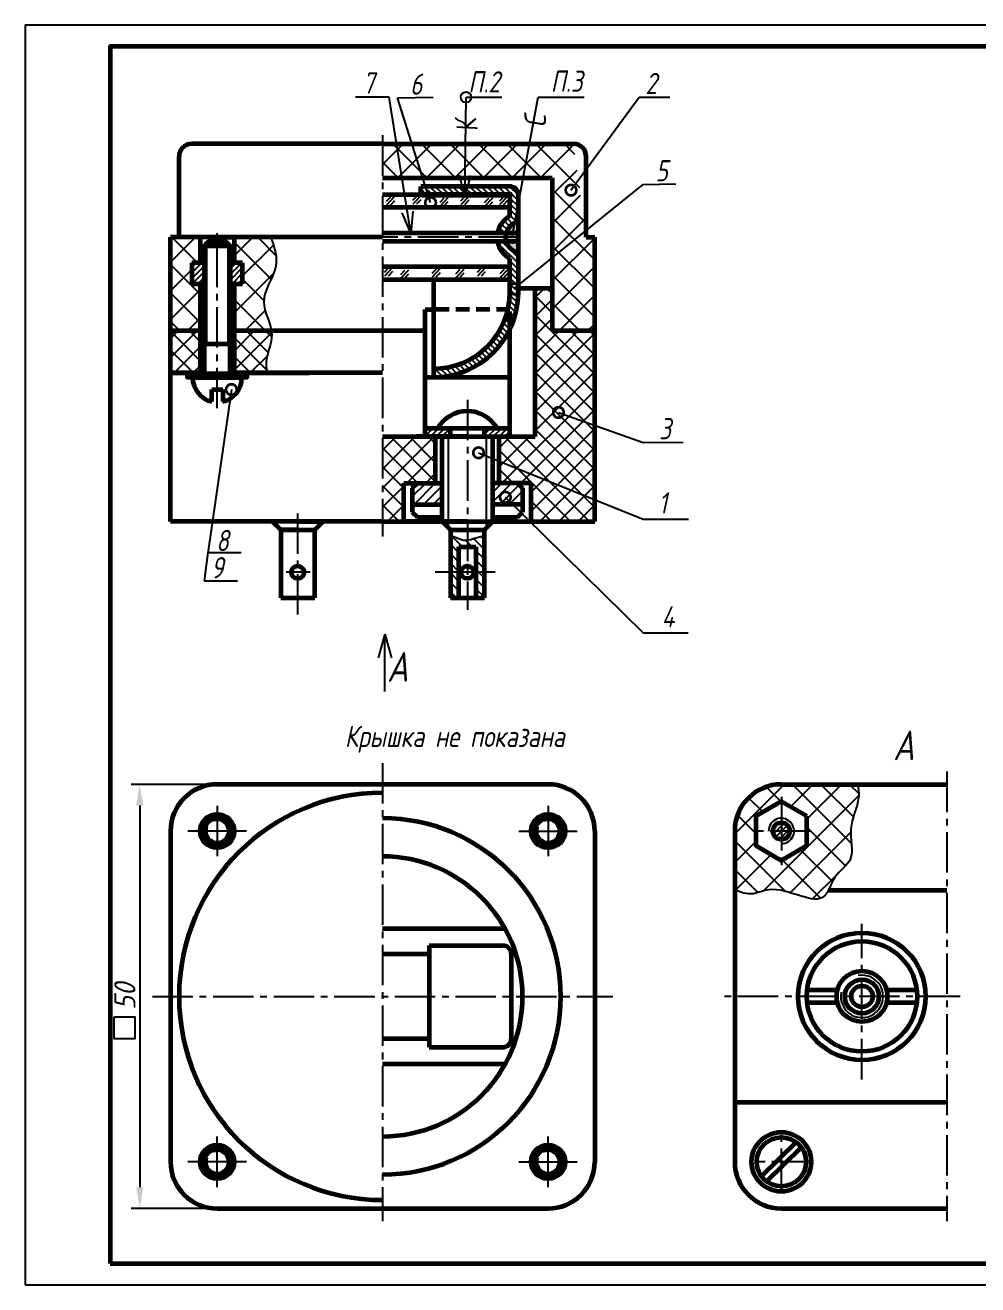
# Model space of a CAD drawing. Header units: millimetres. Extents: x 0 to 629, y 0 to 297.
# Drawn here: x 0 to 224.6, y 0 to 297 of the extents above; entities that cross this region are included whole.
import ezdxf

# ---------------------------------------------------------------- set-up
doc = ezdxf.new("R2010")
doc.units = ezdxf.units.MM
doc.header["$LTSCALE"] = 0.5
doc.linetypes.add('осевая2', pattern=[28.575000000000003, 19.05, -3.175, 3.175, -3.175])
doc.linetypes.add('штриховая2', pattern=[9.524999999999999, 6.35, -3.175])
doc.layers.get('0').update_dxf_attribs({"lineweight": 60})
doc.layers.get('Defpoints').update_dxf_attribs({"color": 5})
doc.layers.add('1-оси', color=1, linetype='осевая2')
doc.layers.add('3-размеры', color=6, linetype='Continuous')
doc.layers.add('4-текст', color=7, linetype='Continuous', true_color=0x00ad00)
doc.styles.get("Standard").update_dxf_attribs({"font": 'ISOCPEUI.TTF', "width": 0.9})
doc.dimstyles.get("Standard").update_dxf_attribs({"dimtxt": 5, "dimasz": 5, "dimexe": 2, "dimexo": 0, "dimgap": 1.5, "dimtad": 1, "dimdec": 0, "dimzin": 0, "dimtxsty": 'Standard', "dimcen": 5, "dimadec": 0, "dimazin": 0, "dimtfac": 1, "dimtdec": 0, "dimtofl": 0, "dimtmove": 0, "dimatfit": 3, "dimldrblk": 'DOTSMALL', "dimfxl": 1, "dimtolj": 1, "dimtzin": 0, "dimarcsym": 0})
doc.dimstyles.new('Standart', dxfattribs={"dimtxt": 5, "dimasz": 5, "dimexe": 2, "dimexo": 0, "dimgap": 1, "dimtad": 1, "dimtoh": 1, "dimdec": 0, "dimtxsty": 'Standard', "dimcen": 2.5, "dimadec": 0, "dimazin": 0, "dimtfac": 1, "dimtdec": 0, "dimtmove": 0, "dimatfit": 3, "dimldrblk": 'DOTSMALL', "dimfxl": 1, "dimarcsym": 0})
pattern_1 = [(45, (-157.9397581318877, -4.987303009084826), (-3.367596045400932, 3.367596045400933), []), (135, (-157.9397581318877, -4.987303009084826), (-3.367596045400933, -3.367596045400932), [])]
pattern_2 = [(45, (-157.9397581318877, -4.987303009084826), (-2.245064030267288, 2.245064030267288), []), (135, (-157.9397581318877, -4.987303009084826), (-2.245064030267288, -2.245064030267288), [])]
pattern_3 = [(135, (-157.9397581318877, -4.987303009084826), (-1.122532015133644, -1.122532015133644), [])]

# ---------------------------------------------------------------- blocks, each defined once
blk = doc.blocks.new('_DotSmall')
at = {"color": 0, "linetype": 'ByBlock', "const_width": 0.5}
blk.add_lwpolyline([(-0.0625, 0, 1), (0.0625, 0, 1)], format="xyb", close=True, dxfattribs=at)
blk = doc.blocks.new('*D13')
at = {"layer": '3-размеры', "color": 0, "lineweight": -2, "transparency": 16777216}
for p, q in [((84, 118), (25.00000000000002, 118)), ((27.00000000000002, 113), (27, 23.00000000000001)), ((85, 18), (25, 18.00000000000001))]:
    blk.add_line(p, q, dxfattribs=at)
at = {"layer": '3-размеры', "color": 0, "transparency": 16777216}
for points in [[(26.16666666666669, 113), (27.83333333333335, 113), (27.00000000000002, 118)], [(26.16666666666667, 23.00000000000001), (27.83333333333333, 23.00000000000001), (27, 18.00000000000001)]]:
    blk.add_solid(points, dxfattribs=at)
at = {"layer": 'Defpoints', "color": 0, "transparency": 16777216}
for p in [(84, 118), (27, 18.00000000000001), (85, 18)]:
    blk.add_point(p, dxfattribs=at)
at = {"layer": '3-размеры', "color": 0, "transparency": 16777216, "insert": (23.5, 68), "char_height": 5, "attachment_point": 5, "rotation": 90}
blk.add_mtext('50', dxfattribs=at)

msp = doc.modelspace()

# ---------------------------------------------------------------- hatches: boundary and pattern name
at = {"lineweight": -3}
h = msp.add_hatch(dxfattribs=at)
h.set_pattern_fill('ANSI37', scale=1.5, style=0)
h.set_pattern_definition(pattern_1)
edge = h.paths.add_edge_path()
edge.add_line((84.2584544682336, 269.000000225712), (129.2584544682335, 269.000000225712))
edge.add_arc((129.2584544682335, 266.0034271734831), 3, 0, 90)
edge.add_line((132.2584544682335, 247.000000225712), (132.2584544682335, 266.0034271734831))
edge.add_line((132.2584544682335, 247.000000225712), (134.2584544682336, 247.000000225712))
edge.add_line((134.2584544682336, 225.000000225712), (134.2584544682336, 247.000000225712))
edge.add_line((124.2584544682335, 225.000000225712), (134.2584544682336, 225.000000225712))
edge.add_line((124.2584544682335, 261.000000225712), (124.2584544682335, 225.0000002257121))
edge.add_line((84.2584544682336, 261.000000225712), (124.2584544682335, 261.000000225712))
edge.add_line((84.25845446823357, 269.000000225712), (84.2584544682336, 261.000000225712))
h = msp.add_hatch(dxfattribs=at)
h.set_pattern_fill('ANSI31', scale=0.3, angle=90, style=0)
h.set_pattern_definition([(135, (-157.9397581318877, -4.987303009084826), (-0.6735192090801865, -0.6735192090801864), [])])
h.paths.add_polyline_path([(106.0496750899318, 259.000000225712), (93.25845446823348, 259.000000225712), (93.25845446823348, 257.000000225712), (105.3601346355082, 257.000000225712)])
h.paths.add_polyline_path([(114.2584544682335, 259.000000225712), (106.0496750899318, 259.000000225712), (105.3601346355082, 257.0000002257121), (114.2584544682335, 257.000000225712), (114.2584544682335, 255.000000225712), (114.2584544682335, 252.000000225712, 0.2297804398476635), (111.347387624673, 248.000000225712), (113.3974527201474, 248.000000225712, -0.285318428726517), (116.2584544682335, 250.605551501176), (116.2584544682335, 257.000000225712, 0.4142135623730951)])
h.paths.add_polyline_path([(113.3974527201474, 246.000000225712), (111.347387624673, 246.000000225712, 0.2297804398476636), (114.2584544682335, 242.000000225712), (114.2584544682335, 234.000000225712, -0.05608195843392472), (113.8083832430178, 230.000000225712), (114.2584544682335, 230.000000225712), (114.2584544682335, 226.2822023386306), (114.2584544682335, 225.2822023386307, 0.1132370114589044), (116.2584544682335, 234.0000002257119), (116.2584544682335, 243.3944489502479, -0.2853184287265245)])
h.paths.add_polyline_path([(114.2584544682335, 225.2822023386306), (114.2584544682335, 226.2822023386306), (114.2584544682335, 230.000000225712), (113.8083832430178, 230.000000225712, -0.3500011104185299), (96.25845446823348, 216.000000225712), (96.25845446823348, 214.000000225712, 0.2874919409686591)])
h = msp.add_hatch(dxfattribs=at)
h.set_pattern_fill('ANSI37', color=0, scale=1.5, style=0)
h.set_pattern_definition(pattern_1)
edge = h.paths.add_edge_path()
edge.add_spline(control_points=[(58.04142264403214, 225.000000225712), (57.65760207633375, 227.2876269854914), (54.48446198666193, 232.3345613793558), (60.23836865603485, 239.4795169801937), (58.88764075113693, 244.5944688419228), (57.83553225884603, 247.0000002257095)], knot_values=[4.175965240039044, 4.175965240039044, 4.175965240039044, 4.175965240039044, 11.1904886964674, 19.68030908071485, 27.14771864492691, 27.14771864492691, 27.14771864492691, 27.14771864492691], degree=3, periodic=0)
edge.add_line((57.83553225884495, 247.000000225712), (49.25845446823359, 247.0000002257121))
edge.add_line((49.25845446823359, 247.0000002257121), (49.25845446823357, 241.000000225712))
edge.add_line((49.25845446823357, 241.000000225712), (51.25845446823357, 241.000000225712))
edge.add_line((51.25845446823357, 241.000000225712), (51.25845446823362, 236.000000225712))
edge.add_line((51.25845446823362, 236.000000225712), (49.25845446823357, 236.000000225712))
edge.add_line((49.25845446823357, 236.000000225712), (49.25845446823359, 225.000000225712))
edge.add_line((49.25845446823359, 225.000000225712), (58.04142264403211, 225.000000225712))
h.paths.add_polyline_path([(41.25845446823359, 236.000000225712), (39.25845446823359, 236.000000225712), (39.25845446823359, 237.000000225712), (39.25845446823359, 241.000000225712), (41.25845446823359, 241.000000225712), (41.25845446823362, 247.0000002257121), (34.25845446823359, 247.000000225712), (34.25845446823359, 245.000000225712), (34.25845446823362, 225.000000225712), (41.25845446823359, 225.000000225712)])
h = msp.add_hatch(dxfattribs=at)
h.set_pattern_fill('ANSI37', style=0)
h.set_pattern_definition(pattern_2)
h.paths.add_polyline_path([(134.2584544682337, 225.000000225712), (124.2584544682336, 225.0000002257121), (124.2584544682337, 235.000000225712), (120.2584544682336, 235.000000225712), (120.2584544682335, 200.000000225712), (111.7584544682336, 200.000000225712), (111.7584544682336, 189.0000002257121), (119.2584544682336, 189.000000225712), (119.2584544682336, 180.000000225712), (134.2584544682336, 180.000000225712)])
h.paths.add_polyline_path([(96.7584544682336, 200.000000225712), (92.2584544682336, 200.000000225712), (84.25845446823357, 200.000000225712), (84.2584544682336, 180.0000002257121), (89.2584544682336, 180.0000002257121), (89.2584544682336, 189.000000225712), (96.75845446823354, 189.0000002257121)])
h = msp.add_hatch(dxfattribs=at)
h.set_pattern_fill('ANSI37', color=0, style=0)
h.set_pattern_definition(pattern_2)
edge = h.paths.add_edge_path()
edge.add_spline(control_points=[(57.04067367348426, 215.0000002257121), (56.82539127739159, 216.0227097030859), (56.57009376830695, 219.0158733655852), (58.32910374171132, 222.3505004622881), (58.09803427050167, 224.662586646229), (58.04142264403214, 225.000000225712)], knot_values=[27.1477186449269, 27.1477186449269, 27.1477186449269, 27.1477186449269, 30.29071812175319, 36.34367940222371, 37.37828675575419, 37.37828675575419, 37.37828675575419, 37.37828675575419], degree=3, periodic=0)
edge.add_line((58.04142264403211, 225.000000225712), (49.25845446823359, 225.000000225712))
edge.add_line((49.25845446823359, 225.000000225712), (49.25845446823357, 215.0000002257121))
edge.add_line((49.25845446823357, 215.0000002257121), (57.04067367348426, 215.0000002257121))
h.paths.add_polyline_path([(41.25845446823362, 225.000000225712), (34.25845446823359, 225.000000225712), (34.25845446823357, 215.000000225712), (41.25845446823359, 215.000000225712)])
h = msp.add_hatch(dxfattribs=at)
h.set_pattern_fill('ANSI31', scale=0.3, style=0)
h.set_pattern_definition([(45, (-157.9397581318877, -4.987303009084826), (-0.6735192090801864, 0.6735192090801865), [])])
h.paths.add_polyline_path([(114.2584544682335, 202.0000002257121), (108.2584544682336, 202.0000002257121), (108.2584544682337, 200.000000225712), (114.2584544682335, 200.000000225712)])
h.paths.add_polyline_path([(100.2584544682337, 202.0000002257121), (94.2584544682336, 202.000000225712), (94.2584544682336, 200.000000225712), (100.2584544682336, 200.000000225712)])
h = msp.add_hatch(dxfattribs=at)
h.set_pattern_fill('ANSI31', scale=0.5, style=0)
h.set_pattern_definition([(45, (-157.9397581318877, -4.987303009084826), (-1.122532015133644, 1.122532015133644), [])])
h.paths.add_polyline_path([(98.25845446823354, 189.000000225712), (92.45845446823353, 189.000000225712), (91.25845446823354, 187.800000225712), (91.2584544682336, 184.000000225712), (98.2584544682336, 184.0000002257121)])
h.paths.add_polyline_path([(117.2584544682335, 187.800000225712), (116.0584544682335, 189.0000002257121), (110.2584544682336, 189.0000002257121), (110.2584544682336, 184.000000225712), (117.2584544682336, 184.000000225712)])
h = msp.add_hatch(dxfattribs=at)
h.set_pattern_fill('ANSI31', scale=0.5, angle=90, style=0)
h.set_pattern_definition(pattern_3)
edge = h.paths.add_edge_path()
edge.add_spline(control_points=[(104.2584544682337, 175.6006352778587), (103.9438191373418, 175.5620849679149), (102.7467629088679, 175.5463501158685), (101.4393843890246, 176.3950937587727), (100.4160539688362, 176.5801871269845), (100.2584544682273, 176.5985353081603)], knot_values=[5.223600800969262, 5.223600800969262, 5.223600800969262, 5.223600800969262, 6.193863201195674, 8.939320215502015, 9.437739275130674, 9.437739275130674, 9.437739275130674, 9.437739275130674], degree=3, periodic=0)
edge.add_line((100.2584544682336, 176.5985353081595), (100.2584544682336, 168.000000225712))
edge.add_line((100.2584544682336, 168.000000225712), (102.2584544682336, 168.000000225712))
edge.add_line((102.2584544682336, 168.000000225712), (102.2584544682336, 174.000000225712))
edge.add_line((102.2584544682336, 174.000000225712), (104.2584544682335, 174.000000225712))
edge.add_line((104.2584544682335, 174.000000225712), (104.2584544682335, 175.6006352778586))
edge = h.paths.add_edge_path()
edge.add_spline(control_points=[(108.2584544682342, 176.6011937054039), (108.1679353639012, 176.5958887081289), (106.8435951812544, 176.4787200715656), (105.4889406240689, 175.751399092445), (104.2584544682337, 175.6006352778587)], knot_values=[9.437739275130674, 9.437739275130674, 9.437739275130674, 9.437739275130674, 9.716570113036195, 13.51110408232078, 13.51110408232078, 13.51110408232078, 13.51110408232078], degree=3, periodic=0)
edge.add_line((104.2584544682335, 175.6006352778586), (104.2584544682336, 174.000000225712))
edge.add_line((104.2584544682336, 174.000000225712), (106.2584544682336, 174.000000225712))
edge.add_line((106.2584544682336, 174.000000225712), (106.2584544682336, 168.000000225712))
edge.add_line((106.2584544682336, 168.000000225712), (108.2584544682336, 168.000000225712))
edge.add_line((108.2584544682336, 168.000000225712), (108.2584544682336, 176.6011937054038))
h = msp.add_hatch(dxfattribs=at)
h.set_pattern_fill('ANSI31', scale=0.5, angle=90, style=0)
h.set_pattern_definition(pattern_3)
h.paths.add_polyline_path([(102.2584544682336, 168.000000225712), (100.2584544682336, 168.000000225712), (100.2584544682336, 162.000000225712), (102.2584544682336, 162.000000225712)])
h.paths.add_polyline_path([(108.2584544682336, 168.000000225712), (106.2584544682337, 168.000000225712), (106.2584544682336, 162.000000225712), (108.2584544682336, 162.000000225712)])
h = msp.add_hatch(dxfattribs=at)
h.set_pattern_fill('ANSI37', scale=1.5, style=0)
h.set_pattern_definition([(45, (-166.9588412700591, -5.651184073511104), (-3.367596045400932, 3.367596045400933), []), (135, (-166.9588412700591, -5.651184073511104), (-3.367596045400933, -3.367596045400932), [])])
h.paths.add_polyline_path([(184.2524686667102, 110.471764543999), (178.2524686667102, 113.9358661591367), (172.2524686667102, 110.471764543999), (172.2524686667102, 103.5435613137235), (178.2524686667102, 100.0794596985857), (184.2524686667102, 103.5435613137235)], flags=16)
edge = h.paths.add_edge_path()
edge.add_line((178.2584544682337, 118.000000225712), (196.1940880426899, 118.000000225712))
edge.add_spline(control_points=[(196.1940880426899, 118.000000225712), (196.4479582690367, 116.9537877076946), (196.8305292473177, 113.4935353557103), (193.4891751062155, 107.8975267234648), (196.0817777010322, 100.1681985173079), (190.3744215583666, 96.77331664099012), (188.2446573204422, 87.45804618126635), (178.1585423157553, 95.0739749141498), (171.2577988569797, 91.62348338556262), (168.6716254862617, 92.43824469800666), (167.2584544682337, 93.26208151682334)], knot_values=[5.857336772170019, 5.857336772170019, 5.857336772170019, 5.857336772170019, 9.128865738209871, 16.73512576677367, 23.947392838753, 29.43297473047498, 34.48801111774178, 47.69821392360107, 51.55667638346797, 56.39887476141324, 56.39887476141324, 56.39887476141324, 56.39887476141324], degree=3, periodic=0)
edge.add_line((167.2584544682337, 93.26208151682333), (167.2584544682337, 107.000000225712))
edge.add_arc((178.2584544682337, 107.000000225712), 11, 90, 180, ccw=False)
at = {"layer": '1-оси'}
h = msp.add_hatch(dxfattribs=at)
h.set_pattern_fill('ANSI31', color=0, scale=0.3)
h.set_pattern_definition([(45, (0, 0), (-0.6735192090801865, 0.6735192090801866), [])])
h.paths.add_polyline_path([(42.25845446823359, 241.000000225712), (39.25845446823359, 241.000000225712), (39.25845446823359, 237.000000225712), (39.25845446823359, 236.000000225712), (42.25845446823359, 236.000000225712)])
h.paths.add_polyline_path([(51.25845446823359, 241.000000225712), (48.29444257430707, 241.000000225712), (48.29003059487521, 236.000000225712), (51.25845446823359, 236.000000225712)])
h = msp.add_hatch(dxfattribs=at)
h.set_pattern_fill('ANSI31', color=0, scale=0.3)
h.set_pattern_definition([(45, (0, 0), (-0.6735192090801864, 0.6735192090801865), [])])
edge = h.paths.add_edge_path()
edge.add_arc((178.2569579917571, 106.9963907736284), 2, 0, 360)
at = {"layer": '4-текст'}
h = msp.add_hatch(color=0, dxfattribs=at)
h.dxf.hatch_style = 1
h.paths.add_polyline_path([(114.2584544682335, 256.500000225712), (114.2584544682335, 257.500000225712), (93.16067704310139, 257.500000225712), (93.16067704310139, 256.500000225712)])
h = msp.add_hatch(color=0, dxfattribs=at)
h.dxf.hatch_style = 1
h.paths.add_polyline_path([(116.2584544682335, 250.605551501176, 0.285318428726511), (113.3974527201475, 248.000000225712), (116.2584544682335, 248.000000225712)])
h.paths.add_polyline_path([(116.2584544682335, 248.000000225712), (113.3974527201475, 248.000000225712, 0.06916664045978324), (113.2584544682336, 247.000000225712), (116.2584544682335, 247.000000225712)])
h.paths.add_polyline_path([(116.2584544682335, 247.000000225712), (113.2584544682336, 247.000000225712, 0.06916664045978294), (113.3974527201474, 246.000000225712), (116.2584544682335, 246.000000225712)])
h.paths.add_polyline_path([(116.2584544682335, 246.000000225712), (113.3974527201474, 246.000000225712, 0.285318428726524), (116.2584544682335, 243.3944489502479)])

# ---------------------------------------------------------------- linework, layer by layer
at = {"color": 7, "linetype": 'осевая2', "lineweight": -3}
for p, q in [((84.25845446823357, 271.0438770098235), (84.25845446823357, 176.418259533842)), ((116.4103501719676, 247.000000225712), (72.31664514972135, 247.000000225712)), ((104.2584544682335, 208.6916394842357), (104.2584544682335, 159.14868987588)), ((64.2584544682336, 158.0527456134787), (64.2584544682336, 183.1218037923265)), ((84.2584544682336, 123.000000225712), (84.2584544682336, 15.00000022571203)), ((217.2584544682336, 121.000000225712), (217.2584544682337, 15.00000022571203)), ((178.2584544682337, 115.0711105514465), (178.2584544682337, 98.92888989997755)), ((185.1508091068226, 107.000000225712), (171.3660998296447, 107.000000225712)), ((197.2584544682337, 48.43337353836432), (197.2584544682337, 85.12163499961434)), ((29.99999996058978, 68.00000022571203), (138.5169089758774, 68.00000022571203)), ((220.3965054484316, 68.00000022571203), (163.945559489889, 68.00000022571203))]:
    msp.add_line(p, q, dxfattribs=at)
at = {"color": 7, "lineweight": 60}
for p, q in [((84.2584544682336, 269.000000225712), (39.25845446823359, 269.000000225712)), ((84.2584544682336, 269.000000225712), (129.2584544682335, 269.000000225712)), ((132.2584544682335, 247.000000225712), (132.2584544682335, 266.0034271734831)), ((84.2584544682336, 261.000000225712), (124.2584544682335, 261.000000225712)), ((114.2584544682335, 259.000000225712), (93.25845446823348, 259.000000225712)), ((93.25845446823354, 257.000000225712), (93.25845446823348, 259.000000225712)), ((124.2584544682335, 261.000000225712), (124.2584544682335, 225.0000002257121)), ((114.2584544682335, 257.000000225712), (84.2584544682336, 257.000000225712)), ((114.2584544682335, 257.000000225712), (114.2584544682335, 255.000000225712)), ((114.2584544682335, 252.000000225712), (114.2584544682335, 255.7309472501462)), ((116.2584544682335, 247.000000225712), (116.2584544682335, 257.000000225712)), ((114.2584544682335, 254.000000225712), (84.2584544682336, 254.000000225712)), ((116.2584544682335, 249.2360682032118), (116.2584544682335, 255.1336002709565)), ((116.2584544682335, 248.000000225712), (84.2584544682336, 248.000000225712)), ((116.2584544682335, 234.000000225712), (116.2584544682335, 247.000000225712)), ((132.2584544682335, 247.000000225712), (134.2584544682336, 247.000000225712)), ((134.2584544682336, 225.000000225712), (134.2584544682336, 247.000000225712)), ((116.2584544682335, 246.000000225712), (84.2584544682336, 246.000000225712)), ((114.2584544682335, 234.000000225712), (114.2584544682335, 242.000000225712)), ((114.2584544682335, 240.000000225712), (84.2584544682336, 240.000000225712)), ((84.2584544682336, 237.000000225712), (114.2584544682335, 237.000000225712)), ((96.25845446823354, 237.000000225712), (96.25845446823348, 214.000000225712)), ((116.2584544682336, 235.000000225712), (124.2584544682335, 235.000000225712)), ((120.2584544682335, 200.000000225712), (120.2584544682335, 235.000000225712)), ((94.2584544682336, 200.0000002257121), (94.2584544682336, 230.000000225712)), ((94.2584544682336, 230.000000225712), (96.25845446823354, 230.000000225712)), ((114.2584544682335, 200.0000002257121), (114.2584544682335, 226.2822023386306)), ((124.2584544682335, 225.000000225712), (134.2584544682336, 225.000000225712)), ((134.2584544682336, 180.000000225712), (134.2584544682336, 225.0000002257121)), ((94.2584544682336, 214.000000225712), (114.2584544682335, 214.000000225712)), ((94.2584544682336, 202.000000225712), (114.2584544682335, 202.0000002257121)), ((100.2584544682336, 200.000000225712), (100.2584544682336, 202.000000225712)), ((108.2584544682336, 200.000000225712), (108.2584544682336, 202.000000225712)), ((84.2584544682336, 200.000000225712), (120.2584544682335, 200.0000002257121)), ((84.2584544682336, 200.000000225712), (104.2584544682336, 200.000000225712)), ((104.2584544682336, 200.000000225712), (92.2584544682336, 200.000000225712)), ((96.75845446823348, 189.000000225712), (96.7584544682336, 200.000000225712)), ((98.2584544682336, 180.000000225712), (98.2584544682336, 200.000000225712)), ((110.2584544682336, 180.000000225712), (110.2584544682336, 200.000000225712)), ((111.7584544682336, 189.000000225712), (111.7584544682336, 200.000000225712)), ((89.2584544682336, 180.000000225712), (89.2584544682336, 189.000000225712)), ((89.2584544682336, 189.000000225712), (98.2584544682336, 189.000000225712)), ((91.25845446823354, 187.800000225712), (92.45845446823353, 189.000000225712)), ((91.25845446823354, 187.800000225712), (91.2584544682336, 182.200000225712)), ((119.2584544682336, 189.000000225712), (110.2584544682336, 189.000000225712)), ((116.0584544682335, 189.000000225712), (117.2584544682335, 187.800000225712)), ((117.2584544682335, 187.800000225712), (117.2584544682336, 182.200000225712)), ((119.2584544682336, 180.000000225712), (119.2584544682336, 189.000000225712)), ((91.2584544682336, 184.000000225712), (98.2584544682336, 184.000000225712)), ((91.2584544682336, 182.200000225712), (92.45845446823353, 181.000000225712)), ((117.2584544682336, 184.000000225712), (110.2584544682336, 184.000000225712)), ((116.0584544682336, 181.000000225712), (117.2584544682336, 182.200000225712)), ((84.2584544682336, 180.000000225712), (34.25845446823359, 180.000000225712)), ((64.2584544682336, 180.000000225712), (58.25845446823359, 180.000000225712)), ((60.25845446823337, 178.0000002257122), (58.25845446823354, 180.0000002257124)), ((64.2584544682336, 180.000000225712), (70.2584544682336, 180.000000225712)), ((68.25845446823365, 178.000000225712), (70.2584544682336, 180.000000225712)), ((84.2584544682336, 180.000000225712), (134.2584544682336, 180.000000225712)), ((104.2584544682336, 180.000000225712), (89.2584544682336, 180.000000225712)), ((92.45845446823353, 181.000000225712), (98.2584544682336, 181.000000225712)), ((104.2584544682336, 180.000000225712), (98.2584544682336, 180.000000225712)), ((100.2584544682334, 178.0000002257122), (98.25845446823354, 180.0000002257124)), ((108.2584544682337, 178.000000225712), (110.2584544682336, 180.000000225712)), ((110.2584544682335, 181.000000225712), (116.0584544682336, 181.000000225712)), ((60.25845446823359, 178.000000225712), (68.25845446823365, 178.000000225712)), ((64.2584544682336, 178.000000225712), (60.25845446823359, 178.000000225712)), ((60.25845446823359, 178.000000225712), (60.25845446823359, 162.000000225712)), ((68.2584544682336, 162.000000225712), (68.2584544682336, 178.000000225712)), ((100.2584544682336, 178.000000225712), (108.2584544682337, 178.000000225712)), ((100.2584544682336, 178.000000225712), (100.2584544682336, 162.000000225712)), ((108.2584544682336, 162.000000225712), (108.2584544682336, 178.000000225712)), ((102.2584544682336, 162.000000225712), (102.2584544682336, 174.000000225712)), ((102.2584544682336, 174.000000225712), (106.2584544682336, 174.000000225712)), ((106.2584544682336, 174.000000225712), (106.2584544682336, 162.000000225712)), ((60.25845446823359, 162.000000225712), (68.2584544682336, 162.000000225712)), ((100.2584544682336, 162.000000225712), (108.2584544682336, 162.000000225712)), ((123.2584544682336, 118.000000225712), (45.25845446823359, 118.000000225712)), ((178.2584544682337, 118.000000225712), (196.1940880426899, 118.000000225712)), ((196.2155250327139, 118.000000225712), (217.2584544682336, 118.000000225712)), ((34.25845446823359, 107.000000225712), (34.25845446823359, 29.00000022571203)), ((134.2584544682336, 107.000000225712), (134.2584544682336, 29.00000022571203)), ((167.2584544682337, 107.000000225712), (167.2584544682337, 93.26208151682333)), ((217.2584544682337, 93.00000022571203), (189.33509357101, 93.00000022571203)), ((84.2584544682336, 84.00000022571203), (113.1201938475572, 84.00000022571203)), ((84.25845446823362, 78.00000022571203), (95.2584544682336, 78.00000022571203)), ((95.2584544682336, 80.00000022571203), (95.2584544682336, 56.00000022571203)), ((95.2584544682336, 80.00000022571203), (112.5899562444398, 80.00000022571203)), ((114.5899562444398, 78.00000022571206), (114.5899562444398, 58.00000022571203)), ((191.4489794489225, 69.50000022571203), (184.3393519360561, 69.50000022571203)), ((210.1643033013961, 69.50000022571203), (203.0679294875448, 69.50000022571203)), ((34.25845446823359, 68.00000022571203), (34.25845446823359, 29.00000022571203)), ((191.4489794489225, 66.50000022571203), (184.3379629665181, 66.50000022571203)), ((210.1656922709341, 66.50000022571203), (203.0679294875447, 66.50000022571203)), ((95.2584544682336, 58.00000022571203), (84.2584544682336, 58.00000022571203)), ((95.2584544682336, 56.00000022571203), (112.5899562444398, 56.00000022571203)), ((113.1201938475572, 52.00000022571203), (84.2584544682336, 52.00000022571203)), ((217.2584544682337, 43.00000022571203), (167.2584544682337, 43.00000022571203)), ((45.25845446823359, 18.00000022571203), (123.2584544682336, 18.00000022571203)), ((178.2584544682337, 18.00000022571203), (217.2584544682337, 18.00000022571203))]:
    msp.add_line(p, q, dxfattribs=at)
at = {"color": 0, "lineweight": 60}
for p, q in [((36.25845446823359, 247.000000225712), (36.25845446823359, 266.0034271734831)), ((84.2584544682336, 247.000000225712), (34.25845446823359, 247.000000225712)), ((34.25845446823359, 245.000000225712), (34.25845446823359, 247.000000225712)), ((45.25845446823359, 247.000000225712), (41.25845446823359, 247.000000225712)), ((41.25845446823359, 247.000000225712), (41.25845446823359, 241.000000225712)), ((45.25845446823359, 247.000000225712), (49.25845446823359, 247.000000225712)), ((49.25845446823359, 247.000000225712), (49.25845446823359, 241.000000225712)), ((34.25845446823359, 180.000000225712), (34.25845446823359, 245.000000225712)), ((42.27052351911107, 213.8930569982831), (42.2944392631955, 244.9962478152323)), ((42.2944392631955, 244.9962478152323), (48.2944392631955, 244.9962478152323)), ((43.27053862608651, 246.000000225712), (47.25845446823359, 246.000000225712)), ((48.2944392631955, 244.9962478152323), (48.27052351911107, 213.8930569982831)), ((39.25845446823359, 241.000000225712), (39.25845446823359, 237.000000225712)), ((42.29136648409668, 241.0000002257121), (39.25845446823359, 241.000000225712)), ((51.25845446823359, 241.000000225712), (48.29136648409668, 241.0000002257121)), ((51.25845446823359, 236.000000225712), (51.25845446823359, 241.000000225712)), ((39.25845446823359, 237.000000225712), (39.25845446823359, 236.000000225712)), ((39.25845446823359, 236.000000225712), (42.29003059487521, 236.000000225712)), ((41.25845446823359, 236.000000225712), (41.25845446823359, 215.000000225712)), ((48.29003059487521, 236.000000225712), (51.25845446823359, 236.000000225712)), ((49.25845446823359, 236.000000225712), (49.25845446823359, 215.000000225712)), ((34.25845446823359, 215.000000225712), (34.25845446823359, 225.000000225712)), ((34.25845446823359, 225.000000225712), (42.28032424012512, 225.000000225712)), ((48.28032424012512, 225.000000225712), (94.2584544682336, 225.000000225712)), ((42.28022599947315, 221.8976781653425), (48.28021783446919, 221.8884249445501)), ((34.25845446823359, 215.000000225712), (42.2715002812614, 215.0000002257121)), ((34.25845446823359, 215.000000225712), (42.2715002812614, 215.000000225712)), ((42.2715002812614, 215.000000225712), (34.25845446823359, 215.000000225712)), ((39.47053868850683, 213.9020017671605), (51.07050834971532, 213.8841122294057)), ((48.27052351911107, 213.8930569982831), (42.27052351911107, 213.8930569982831)), ((84.2584544682336, 215.000000225712), (48.2715002812614, 215.000000225712)), ((48.2715002812614, 215.0000002257121), (67.04067367348426, 215.0000002257121)), ((43.9855386261273, 211.0931660610659), (46.55553862612729, 211.0931660610659)), ((43.9855386261273, 208.2431660610659), (43.9855386261273, 211.0931660610659)), ((46.55553862612729, 211.0931660610659), (46.55553862612729, 208.2431660610659)), ((167.2584544682337, 93.2620815168233), (167.2584544682337, 29.00000022571203)), ((167.2584544682337, 68.00000022571203), (167.2584544682337, 29.00000022571203)), ((173.5662161425671, 25.59392988983262), (181.7292818558241, 33.64454249415618)), ((174.7876270806433, 24.35545795726784), (182.9506927939003, 32.40607056159141))]:
    msp.add_line(p, q, dxfattribs=at)
at = {"color": 7, "lineweight": -3}
for p, q in [((86.10009657598965, 256.4600667041249), (85.09775304015608, 255.3939443986243)), ((87.00664163652584, 256.4908903094934), (85.17234235943147, 254.5398752090191)), ((87.03733285368645, 255.5839342565406), (86.0354120980781, 254.5182616326235)), ((92.32691542725041, 256.7229527749041), (91.32457189141684, 255.6568304694034)), ((93.2334604877866, 256.7537763802725), (91.39916121069223, 254.8027612797982)), ((93.26415170494721, 255.8468203273197), (92.26223094933886, 254.7811477034027)), ((98.72913701134001, 256.2409953811702), (97.72679347550644, 255.1748730756696)), ((99.6356820718762, 256.2718189865386), (97.80138279478183, 254.3208038860644)), ((103.6560741769128, 256.5865143170412), (102.6537306410792, 255.5203920115406)), ((104.562619237449, 256.6173379224097), (102.7283199603546, 254.6663228219354)), ((104.5933104546096, 255.7103818694569), (103.5913896990012, 254.6447092455398)), ((109.2251284128999, 256.1483716711318), (108.2227848770663, 255.0822493656311)), ((110.1316734734361, 256.1791952765002), (108.2973741963417, 254.2281801760259)), ((112.7770468541859, 256.5426995692173), (111.7747033183524, 255.4765772637166)), ((113.6835919147221, 256.5735231745857), (111.8492926376277, 254.6225080741115)), ((113.7142831318827, 255.666567121633), (112.7123623762744, 254.6008944977159)), ((99.66637328903681, 255.3648629335859), (98.66445253342846, 254.2991903096688)), ((110.1623646905967, 255.2722392235474), (109.1604439349883, 254.2065665996304)), ((85.62499291837338, 239.7671527617621), (84.6226493825398, 238.7010304562615)), ((86.53153797890957, 239.7979763671306), (84.6972387018152, 237.8469612666563)), ((86.56222919607018, 238.8910203141778), (85.56030844046182, 237.8253476902607)), ((89.44001545890313, 239.1975682885458), (88.43767192306956, 238.1314459830452)), ((90.34656051943932, 239.2283918939142), (88.51226124234495, 237.27737679344)), ((90.37725173659993, 238.3214358409615), (89.37533098099158, 237.2557632170444)), ((96.850807123925, 239.504266690983), (95.84846358809142, 238.4381443854824)), ((97.75735218446118, 239.5350902963514), (95.92305290736681, 237.5840751958772)), ((97.78804340162179, 238.6281342433987), (96.78612264601344, 237.5624616194816)), ((102.4753636338766, 239.3801144354301), (101.473020098043, 238.3139921299295)), ((103.3819086944128, 239.4109380407986), (101.5476094173184, 237.4599229403243)), ((103.4125999115734, 238.5039819878458), (102.4106791559651, 237.4383093639287)), ((107.5182096713754, 239.7306275856917), (106.5158661355418, 238.6645052801911)), ((108.4247547319115, 239.7614511910601), (106.5904554548172, 237.8104360905859)), ((108.4554459490722, 238.8544951381074), (107.4535251934638, 237.7888225141903)), ((112.9118655416962, 239.4239291832545), (111.9095220058626, 238.3578068777539)), ((113.8184106022323, 239.454752788623), (111.984111325138, 237.5037376881487)), ((113.849101819393, 238.5477967356702), (112.8471810637846, 237.4821241117531)), ((99.75845446823354, 178.5000002257122), (99.75845446823354, 200.000000225712)), ((108.7584544682335, 178.5000002257119), (108.7584544682347, 200.0000002257118)), ((43.05137651560062, 172.6820636866607), (42.19785294942159, 166)), ((43.05137721850411, 172.6820633164434), (50.9170935402401, 172.6820633164434)), ((67.14499677208133, 168.000000225712), (61.54279576928406, 168.000000225712)), ((110.828860345021, 168.000000225712), (96.64300536740097, 168.000000225712)), ((42.19785294942159, 166), (50.06356927115758, 166)), ((84.80970164569686, 153.3980763697184), (83.24352459980202, 147.8316164144745)), ((84.80970164569686, 139.9233465846825), (84.80970164569686, 153.3980763697184)), ((84.80970164569686, 153.3980763697184), (86.37587869159171, 147.8316164144745)), ((45.25845446823359, 112.9666970670228), (45.25845446823359, 101.0333033844013)), ((123.2584544682336, 112.9666970670228), (123.2584544682336, 101.0333033844013)), ((52.15080910682252, 107.000000225712), (38.36609982964467, 107.000000225712)), ((116.3660998296447, 107.000000225712), (130.1508091068225, 107.000000225712)), ((178.2584544682337, 107.000000225712), (178.2584544682337, 102.3909970902857)), ((45.25845446823359, 23.03330338440128), (45.25845446823359, 34.96669706702278)), ((123.2584544682336, 23.03330338440128), (123.2584544682336, 34.96669706702278)), ((52.15080910682252, 29.00000022571203), (38.36609982964467, 29.00000022571203)), ((116.3660998296447, 29.00000022571203), (130.1508091068225, 29.00000022571203))]:
    msp.add_line(p, q, dxfattribs=at)
at = {"color": 0, "lineweight": -3}
for p, q in [((42.7625029579218, 244.9961324171853), (42.76783436924244, 221.896039672193)), ((47.79443903883031, 244.995774143262), (47.77254944523221, 221.8895053040304)), ((42.25845446823359, 241.000000225712), (42.25845446823359, 236.000000225712)), ((48.25845446823359, 241.000000225712), (48.25845446823359, 236.000000225712)), ((48.61528444183409, 211.0931660610659), (43.03914424102118, 172.4807485509891))]:
    msp.add_line(p, q, dxfattribs=at)
at = {"color": 7, "linetype": 'штриховая2', "lineweight": 60}
for p, q in [((114.2584544682336, 230.000000225712), (96.25845446823354, 230.000000225712)), ((114.2584544682335, 226.2822023386306), (114.2584544682335, 230.000000225712))]:
    msp.add_line(p, q, dxfattribs=at)
at = {"lineweight": 60}
msp.add_lwpolyline([(20, 5), (415, 5), (415, 292), (20, 292)], close=True, dxfattribs=at)
at = {"color": 0, "lineweight": 60}
for points in [[(43.2625029446051, 244.9962478152323), (42.2625029446051, 244.9962478152323), (42.76250294461129, 245.4962478152292), (43.2625029446051, 245.9962478152323)], [(47.2944392631955, 244.9962478152323), (47.2944392631955, 245.9962478152323), (47.79443926319243, 245.4962478152261), (48.2944392631955, 244.9962478152323)]]:
    msp.add_lwpolyline(points, close=True, dxfattribs=at)
at = {"color": 7, "lineweight": 60}
msp.add_lwpolyline([(184.2524686667102, 110.471764543999), (178.2524686667102, 113.9358661591367), (172.2524686667102, 110.471764543999), (172.2524686667102, 103.5435613137235), (178.2524686667102, 100.0794596985857), (184.2524686667102, 103.5435613137235)], close=True, dxfattribs=at)
for centre, radius in [((64.2584544682336, 168.000000225712), 1.5), ((104.2584544682336, 168.000000225712), 1.5), ((45.25845446823359, 107.000000225712), 4), ((123.2584544682336, 107.000000225712), 4), ((178.2569579917571, 106.9963907736284), 2), ((197.2518276187261, 68.00000022571203), 15.00000000000011), ((197.2584544682337, 68.00000022571203), 13), ((197.2650813177412, 68.00597889237918), 6), ((197.2584544682337, 68.00000022571203), 4), ((197.2584544682337, 68.00000022571203), 2.5), ((45.25845446823359, 29.00000022571203), 4), ((123.2584544682336, 29.00000022571203), 4)]:
    msp.add_circle(centre, radius, dxfattribs=at)
at = {"lineweight": 60}
for centre in [(45.25845446823359, 107.000000225712), (123.2584544682336, 107.000000225712), (45.25845446823359, 29.00000022571203), (123.2584544682336, 29.00000022571203)]:
    msp.add_circle(centre, 3, dxfattribs=at)
at = {"color": 0}
msp.add_circle((178.2584544682337, 29.00000022571203), 7, dxfattribs=at)
at = {"color": 0, "lineweight": 60}
msp.add_circle((178.2584544682337, 29.00000022571203), 5.798138980553312, dxfattribs=at)
at = {"color": 7, "lineweight": 60}
for centre, radius, start, end in [((39.25845446823359, 266.0034271734831), 3, 90, 180), ((129.2584544682335, 266.0034271734831), 3, 0, 90), ((114.2584544682335, 257.000000225712), 2, 0, 90), ((116.9251211349002, 247.000000225712), 5.666666666666701, 118.0724869358529, 169.8357513782762), ((116.9251211349003, 247.000000225712), 3.666666666666727, 100.4756816963946, 195.8266201318715), ((116.9251211349002, 247.000000225712), 5.666666666666701, 190.164248621723, 241.9275130641455), ((116.9251211349002, 247.000000225712), 3.666666666666701, 195.8266201318719, 259.5243183036065), ((96.25845446823348, 234.000000225712), 19.99999999999997, 270, 0), ((96.25845446823348, 234.000000225712), 17.99999999999997, 270, 0), ((104.2584544682335, 197.875000225712), 8.125, 30.51023740611563, 149.4897625938844), ((45.25845446823359, 107.000000225712), 11, 90, 180), ((84.2584544682336, 68.00000022571203), 48, 90, 270), ((123.2584544682336, 107.000000225712), 11, 0, 90), ((178.2584544682337, 107.000000225712), 11, 90, 180), ((84.2584544682336, 68.00000022571203), 42, 270, 90), ((84.2584544682336, 68.00000022571203), 33, 270, 90), ((112.5899562444398, 78.00000022571206), 2, 0, 90), ((112.5899562444398, 58.00000022571203), 2, 270, 0), ((45.25845446823359, 29.00000022571203), 11, 180, 270), ((123.2584544682336, 29.00000022571203), 11, 270, 0)]:
    msp.add_arc(centre, radius, start, end, dxfattribs=at)
at = {"color": 0, "lineweight": 60}
for centre, radius, start, end in [((45.25845446823359, 219.200000225712), 7, 55.15009542095292, 55.95226763000822), ((45.27053862608651, 213.9028526933583), 5.8, 180.0084059448252, 257.3714757318987), ((45.27053862608651, 213.9028526933583), 5.8, 282.6285242680996, 359.8148704553531), ((178.2584544682337, 29.00000022571203), 11, 180, 270)]:
    msp.add_arc(centre, radius, start, end, dxfattribs=at)
at = {"color": 7, "lineweight": -3}
for centre, radius, start, end in [((178.2524686667102, 107.0076629288612), 3.000000000000028, 270.1143204639529, 180.1463470091681), ((197.2584544682337, 68.00000022571203), 4.999970249433249, 168.3303536133321, 100.7161330675765)]:
    msp.add_arc(centre, radius, start, end, dxfattribs=at)
at = {"color": 7, "lineweight": 25}
for centre, start, end in [((45.25845446823359, 107.000000225712), 159.3800477152214, 110.7254735335913), ((123.2584544682336, 107.000000225712), 159.3800477152217, 110.7254735335914), ((45.25845446823359, 29.00000022571203), 159.3800477152215, 110.7254735335913), ((123.2584544682336, 29.00000022571203), 159.3800477152217, 110.7254735335913)]:
    msp.add_arc(centre, 2.5, start, end, dxfattribs=at)
at = {"color": 0, "lineweight": -3}
msp.add_open_spline([(57.83553225884603, 247.0000002257095), (58.88764075113693, 244.5944688419228), (60.23836865603485, 239.4795169801937), (54.22531615452903, 232.0127651509624), (59.5351576563007, 224.6368661591754), (56.57009376830695, 219.0158733655852), (56.82539127739159, 216.0227097030859), (57.04067367348426, 215.0000002257121)], degree=3, knots=[4.175965240039043, 4.175965240039043, 4.175965240039043, 4.175965240039043, 11.6433748042511, 20.13319518849855, 28.18232599845738, 34.23528727892791, 37.3782867557542, 37.3782867557542, 37.3782867557542, 37.3782867557542], dxfattribs=at)
at = {"color": 7, "lineweight": -3}
for points, knots in [([(100.2584544682273, 176.5985353081603), (100.4160539688362, 176.5801871269845), (101.4393843890246, 176.3950937587727), (103.9239649003723, 174.7821164287315), (106.5281416078197, 176.4508108790615), (108.1679353639012, 176.5958887081289), (108.2584544682342, 176.6011937054039)], [5.223600800969262, 5.223600800969262, 5.223600800969262, 5.223600800969262, 5.72201986059792, 8.467476874904262, 13.23227324441526, 13.51110408232078, 13.51110408232078, 13.51110408232078, 13.51110408232078]), ([(196.1940880426899, 118.000000225712), (196.4479582690367, 116.9537877076946), (196.8305292473177, 113.4935353557103), (193.4891751062155, 107.8975267234648), (196.0817777010322, 100.1681985173079), (190.3744215583666, 96.77331664099012), (188.2446573204422, 87.45804618126635), (178.1585423157553, 95.0739749141498), (171.2577988569797, 91.62348338556262), (168.6716254862617, 92.43824469800666), (167.2584544682337, 93.26208151682334)], [5.857336772170019, 5.857336772170019, 5.857336772170019, 5.857336772170019, 9.128865738209871, 16.73512576677367, 23.947392838753, 29.43297473047498, 34.48801111774178, 47.69821392360107, 51.55667638346797, 56.39887476141324, 56.39887476141324, 56.39887476141324, 56.39887476141324])]:
    msp.add_open_spline(points, degree=3, knots=knots, dxfattribs=at)
at = {"layer": '1-оси', "color": 0}
msp.add_line((45.28248139115322, 206.6872693745609), (45.28248139115322, 248.7981335163803), dxfattribs=at)
at = {"layer": '1-оси', "color": 0, "lineweight": -3}
for p, q in [((178.2584544682337, 22.63587645231894), (178.2584544682337, 35.25633594307544)), ((185.5659877122033, 29.00000022571203), (171.7812784350254, 29.00000022571203))]:
    msp.add_line(p, q, dxfattribs=at)
at = {"layer": '3-размеры'}
msp.add_lwpolyline([(20.88885280551062, 63.10962260270901), (20.88885280551062, 58.10962260270901), (25.88885280551062, 58.10962260270901), (25.88885280551062, 63.10962260270901)], close=True, dxfattribs=at)
at = {"layer": '4-текст', "color": 0}
msp.add_lwpolyline([(93.54482406571668, 257.5000002257124), (114.5448240657167, 257.5000002257124), (114.5448240657167, 256.5000002257124), (93.54482406571668, 256.5000002257124)], close=True, dxfattribs=at)
at = {"layer": '4-текст', "color": 0, "lineweight": 60}
msp.add_lwpolyline([(38.27053862608864, 214.9028526933583), (52.27053862608864, 214.9028526933583), (52.27053862608864, 213.9028526933583), (38.27053862608864, 213.9028526933583)], close=True, dxfattribs=at)
at = {"layer": '4-текст', "color": 0}
msp.add_circle((103.9168511027914, 280.0126969909152), 1.253148623146003, dxfattribs=at)
at = {"layer": 'Defpoints'}
msp.add_lwpolyline([(0, 0), (420, 0), (420, 297), (0, 297)], close=True, dxfattribs=at)

# ---------------------------------------------------------------- block references
at = {"color": 0, "lineweight": -3, "xscale": 5, "yscale": 5, "zscale": 5, "rotation": 81.78254808434907}
msp.add_blockref('_DotSmall', (48.61528444183409, 211.0931660610659), dxfattribs=at)

# ---------------------------------------------------------------- texts
at = {"color": 7, "lineweight": -3, "width": 0.8}
for s, p in [('7', (79.58253116946844, 280.8820003558848)), ('6', (90.72574621511444, 280.5977899165669)), ('П.2', (104.4614775136524, 281.1413083253813)), ('П.3', (123.8898606514356, 281.2919984530451)), ('2', (146.1998184243539, 280.7497471702545)), ('5', (148.6029145736306, 260.1772737942032)), ('3', (149.4503558516512, 199.3613582861892)), ('1', (149.321286547932, 181.8385023255839)), ('8', (45.00434088870638, 173)), ('9', (43.81709852402832, 166.5841986993861)), ('4', (150.029511476273, 154.9897513442288)), ('Крышка не показана', (75.35869148719075, 126.8114816171374))]:
    msp.add_text(s, height=5, dxfattribs=at).set_placement(p)
msp.add_text('К', height=4.999999999999999, rotation=99.25715081605672, dxfattribs=at).set_placement((106.8015389965749, 272.066739854719))
at = {"color": 7, "width": 0.8}
for p in [(85.29791960205722, 142.1930697107236), (204.5975038303488, 123.6834174360964)]:
    msp.add_text('А', height=7, dxfattribs=at).set_placement(p)
at = {"layer": '4-текст', "insert": (117.951967192859, 272.5569255800812), "char_height": 5, "width": 4.059204545454547, "attachment_point": 1, "rotation": 94.61900367156296}
msp.add_mtext('{\\C0;С}', dxfattribs=at)

# ---------------------------------------------------------------- dimensions: what is measured, and where the dimension line sits
at = {"layer": '3-размеры'}
dim = msp.add_linear_dim(base=(27, 18.00000000000001), p1=(84, 118), p2=(85, 18), angle=90, text='50', dimstyle='Standart', dxfattribs=at)
dim.commit()
dim.dimension.update_dxf_attribs({"geometry": '*D13', "text_midpoint": (27, 68), "dimtype": 160})

# ---------------------------------------------------------------- leaders
at = {"color": 7, "lineweight": -3}
for points, override in [([(90.8951875613206, 248.000000225712), (85.80104660443288, 280.0126969909152), (77.83478232900416, 280.0126969909152)], {"dimgap": 1.5, "dimtad": 0, "dimldrblk": 'Open30'}), ([(95.56428454757679, 255.158574068087), (87.77765991215766, 279.8914343861168), (96.20535714528448, 279.9972575763501)], {"dimgap": 1.5, "dimtad": 0}), ([(103.6560741769128, 256.5865143170412), (103.9168511027914, 280.0126969909152), (112.3766252414114, 280.0126969909152)], {"dimgap": 1.5, "dimtad": 0, "dimldrblk": 'Open30'}), ([(114.791212377839, 247.000000225712), (120.8934363372559, 280.0126969909151), (131.7630636021279, 280.0126969909151)], {"dimgap": 1.5, "dimtad": 0}), ([(128.6677656411134, 258.0985080647511), (144.7084444606644, 280.0126969909152), (151.9615731879419, 280.0126969909152)], {"dimgap": 1.5, "dimtad": 0}), ([(115.2016681502742, 234.8087065469134), (145.7086984727086, 259.4638577147539), (153.3811502181329, 259.5671255526062)], {"dimgap": 1.5, "dimtad": 0}), ([(125.718945186773, 205.6805803795778), (145.7086984727086, 198.5919777434087), (155.1197920775034, 198.6567406669381)], {"dimgap": 1.5, "dimtad": 0}), ([(106.8680026048191, 196.1843373039251), (145.7086984727086, 180.559200863454), (156.4017292107512, 180.559200863454)], {"dimgap": 1.5, "dimtad": 0}), ([(113.1875375969944, 185.6962322507816), (145.7086984727086, 153.7104498820988), (156.2641251734553, 153.7104498820988)], {"dimgap": 1.5, "dimtad": 0})]:
    msp.add_leader(points, dimstyle='Standard', override=override, dxfattribs=at)

doc.saveas('drawing.dxf')
